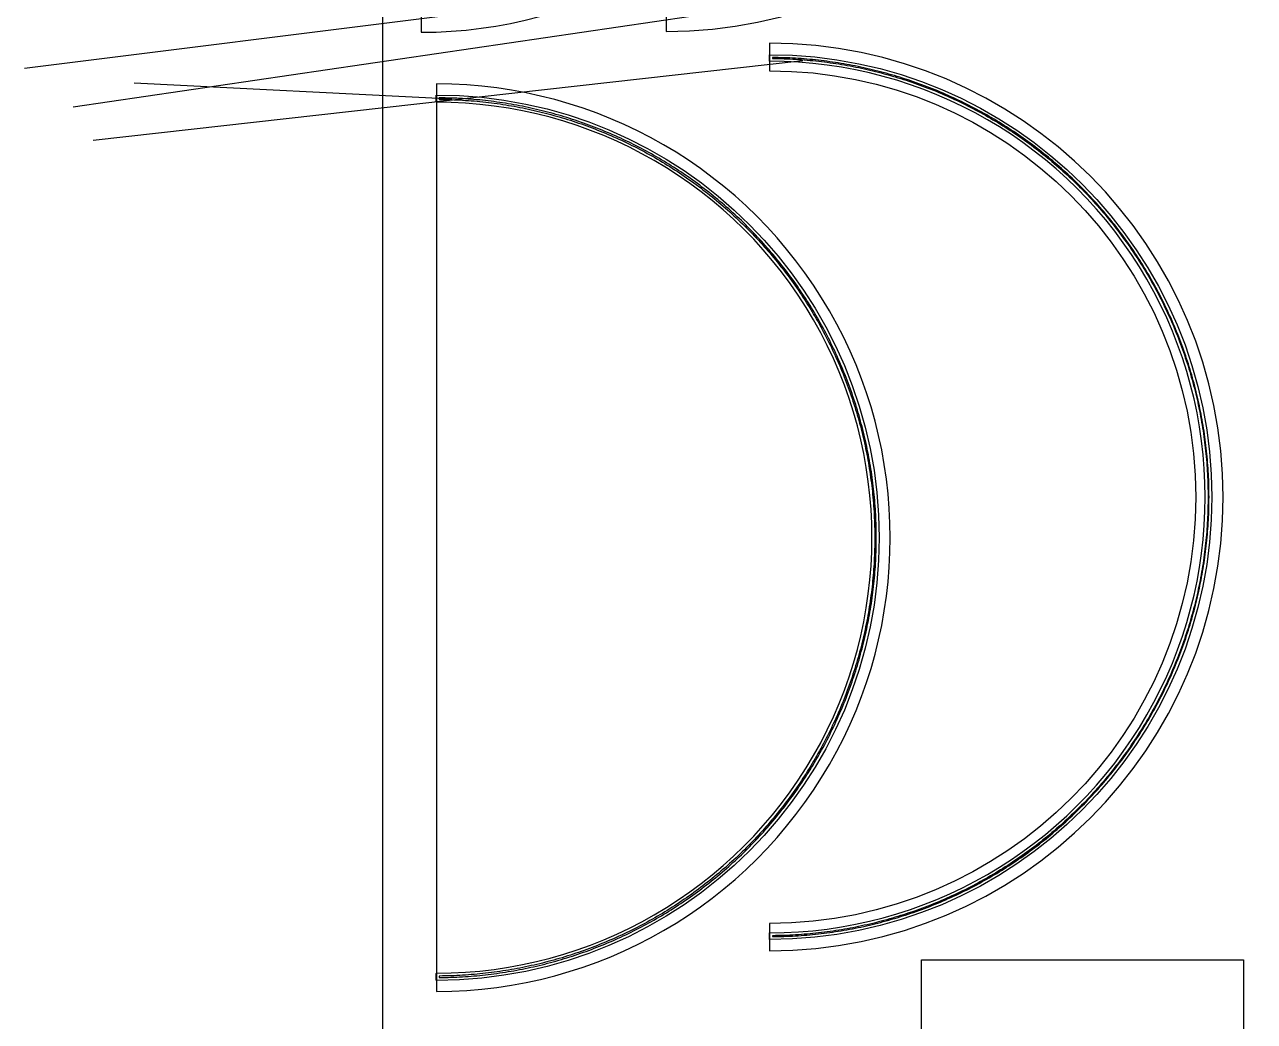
# Model space of a CAD drawing. Header units: metres. Extents: x -269 to 2726, y -36 to 1548.
# Drawn here: x 69 to 719, y 521 to 1048 of the extents above; entities that cross this region are included whole.
import ezdxf

# ---------------------------------------------------------------- set-up
doc = ezdxf.new("R2010")
doc.units = ezdxf.units.M
doc.layers.add('Page1', color=7, linetype='CONTINUOUS')

msp = doc.modelspace()

# ---------------------------------------------------------------- linework, layer by layer
at = {"layer": 'Page1'}
for p, q in [((294.219466, 1052.523986), (69.248069, 1024.475604)), ((421.021526, 1051.939644), (94.959086, 1004.023659)), ((480.039997, 1028.565993), (105.477229, 986.49342)), ((294.805372, 1008.298375), (127.07778, 1016.752386))]:
    msp.add_line(p, q, dxfattribs=at)
for points in [[(258.406388, 1547.552513), (728.406388, 1547.552513), (728.406388, 22.552513), (258.406388, 22.552513), (258.406388, 1547.552513)], [(465.604742, 566.250314), (467.122973, 566.275158), (468.641008, 566.309938), (470.158783, 566.354652), (471.676233, 566.4093), (473.193293, 566.473878), (474.709898, 566.548384), (476.225982, 566.632814), (477.741482, 566.727165), (479.256331, 566.831433), (480.770466, 566.945613), (482.283821, 567.0697), (483.796331, 567.20369), (485.307932, 567.347576), (486.818559, 567.501353), (488.328147, 567.665013), (489.836632, 567.83855), (491.343948, 568.021956), (492.850032, 568.215223), (494.354819, 568.418344), (495.858244, 568.631309), (497.360243, 568.854109), (498.860751, 569.086735), (500.359705, 569.329176), (501.85704, 569.581423), (503.352693, 569.843465), (504.846598, 570.11529), (506.338691, 570.396886), (507.82891, 570.688243), (509.31719, 570.989346), (510.803468, 571.300183), (512.287679, 571.620742), (513.769761, 571.951008), (515.249649, 572.290967), (516.72728, 572.640604), (518.202592, 572.999905), (519.67552, 573.368854), (521.146002, 573.747435), (522.613974, 574.135632), (524.079375, 574.533429), (525.54214, 574.940808), (527.002208, 575.357753), (528.459516, 575.784244), (529.914001, 576.220264), (531.365602, 576.665795), (532.814255, 577.120816), (534.259899, 577.585309), (535.702472, 578.059254), (537.141912, 578.54263), (538.578158, 579.035417), (540.011148, 579.537594), (541.44082, 580.049138), (542.867114, 580.570029), (544.289968, 581.100244), (545.709321, 581.639759), (547.125113, 582.188553), (548.537283, 582.746601), (549.94577, 583.31388), (551.350514, 583.890365), (552.751454, 584.476032), (554.148532, 585.070855), (555.541687, 585.67481), (556.930859, 586.287869), (558.315989, 586.910008), (559.697017, 587.541198), (561.073885, 588.181414), (562.446533, 588.830628), (563.814902, 589.488812), (565.178934, 590.155937), (566.538571, 590.831976), (567.893754, 591.516899), (569.244426, 592.210677), (570.590527, 592.91328), (571.932002, 593.624678), (573.268791, 594.344841), (574.600839, 595.073738), (575.928087, 595.811337), (577.25048, 596.557607), (578.56796, 597.312516), (579.88047, 598.076032), (581.187956, 598.848122), (582.49036, 599.628752), (583.787627, 600.41789), (585.079702, 601.215502), (586.366528, 602.021553), (587.648051, 602.836009), (588.924217, 603.658835), (590.194969, 604.489996), (591.460255, 605.329456), (592.720019, 606.17718), (593.974208, 607.03313), (595.222768, 607.897271), (596.465646, 608.769564), (597.702787, 609.649974), (598.93414, 610.538462), (600.159652, 611.43499), (601.37927, 612.339519), (602.592941, 613.252012), (603.800614, 614.172428), (605.002237, 615.100729), (606.197759, 616.036875), (607.387128, 616.980825), (608.570294, 617.932539), (609.747205, 618.891977), (610.917812, 619.859096), (612.082064, 620.833857), (613.239911, 621.816217), (614.391304, 622.806134), (615.536194, 623.803565), (616.67453, 624.808468), (617.806266, 625.8208), (618.931351, 626.840518), (620.049738, 627.867577), (621.16138, 628.901934), (622.266227, 629.943544), (623.364234, 630.992364), (624.455353, 632.048347), (625.539537, 633.111449), (626.61674, 634.181624), (627.686915, 635.258826), (628.750018, 636.34301), (629.806002, 637.434128), (630.854822, 638.532134), (631.896433, 639.636982), (632.93079, 640.748622), (633.95785, 641.867009), (634.977568, 642.992094), (635.9899, 644.123829), (636.994804, 645.262165), (637.992236, 646.407054), (638.982153, 647.558447), (639.964514, 648.716293), (640.939275, 649.880545), (641.906395, 651.051151), (642.865833, 652.228062), (643.817548, 653.411227), (644.761499, 654.600596), (645.697645, 655.796117), (646.625946, 656.99774), (647.546363, 658.205413), (648.458856, 659.419084), (649.363387, 660.638701), (650.259915, 661.864212), (651.148403, 663.095565), (652.028814, 664.332706), (652.901108, 665.575583), (653.765249, 666.824143), (654.6212, 668.078331), (655.468924, 669.338095), (656.308385, 670.60338), (657.139546, 671.874133), (657.962373, 673.150297), (658.77683, 674.43182), (659.582881, 675.718647), (660.380494, 677.010721), (661.169632, 678.307987), (661.950264, 679.610391), (662.722354, 680.917876), (663.48587, 682.230387), (664.24078, 683.547866), (664.987051, 684.870258), (665.724651, 686.197506), (666.453548, 687.529554), (667.173712, 688.866343), (667.88511, 690.207817), (668.587714, 691.553918), (669.281493, 692.904589), (669.966416, 694.259772), (670.642456, 695.619408), (671.309582, 696.983441), (671.967766, 698.35181), (672.616981, 699.724457), (673.257197, 701.101325), (673.888389, 702.482353), (674.510528, 703.867482), (675.123588, 705.256654), (675.727543, 706.649808), (676.322367, 708.046886), (676.908034, 709.447826), (677.48452, 710.85257), (678.0518, 712.261057), (678.609849, 713.673226), (679.158643, 715.089018), (679.698159, 716.508371), (680.228375, 717.931224), (680.749266, 719.357518), (681.260811, 720.78719), (681.762988, 722.220179), (682.255776, 723.656425), (682.739153, 725.095865), (683.213098, 726.538438), (683.677592, 727.984082), (684.132614, 729.432735), (684.578145, 730.884335), (685.014166, 732.33882), (685.440658, 733.796128), (685.857603, 735.256195), (686.264983, 736.718961), (686.662781, 738.184361), (687.050979, 739.652333), (687.429561, 741.122815), (687.798511, 742.595743), (688.157812, 744.071054), (688.50745, 745.548686), (688.84741, 747.028574), (689.177676, 748.510655), (689.498235, 749.994866), (689.809074, 751.481143), (690.110178, 752.969423), (690.401535, 754.459642), (690.683132, 755.951736), (690.954957, 757.445641), (691.217, 758.941293), (691.469247, 760.438628), (691.71169, 761.937581), (691.944316, 763.43809), (692.167117, 764.940089), (692.380083, 766.443514), (692.583204, 767.9483), (692.776472, 769.454384), (692.959879, 770.9617), (693.133416, 772.470185), (693.297077, 773.979773), (693.450854, 775.4904), (693.594741, 777.002001), (693.728732, 778.514511), (693.85282, 780.027866), (693.967001, 781.542001), (694.07127, 783.05685), (694.165622, 784.57235), (694.250052, 786.088434), (694.324559, 787.605039), (694.389137, 789.122098), (694.443786, 790.639548), (694.488501, 792.157324), (694.523282, 793.675359), (694.548126, 795.193589), (694.563034, 796.71195), (694.568003, 798.230375), (694.563034, 799.748801), (694.548128, 801.267161), (694.523284, 802.785392), (694.488504, 804.303427), (694.443789, 805.821202), (694.389142, 807.338652), (694.324564, 808.855712), (694.250058, 810.372317), (694.165628, 811.888401), (694.071277, 813.403901), (693.967009, 814.91875), (693.852829, 816.432885), (693.728741, 817.94624), (693.594751, 819.45875), (693.450865, 820.970351), (693.297089, 822.480978), (693.133429, 823.990566), (692.959892, 825.499051), (692.776486, 827.006368), (692.583218, 828.512451), (692.380098, 830.017238), (692.167133, 831.520663), (691.944333, 833.022662), (691.711707, 834.523171), (691.469265, 836.022125), (691.217018, 837.51946), (690.954977, 839.015112), (690.683152, 840.509017), (690.401555, 842.001111), (690.110199, 843.49133), (689.809096, 844.97961), (689.498258, 846.465887), (689.1777, 847.950098), (688.847434, 849.43218), (688.507475, 850.912068), (688.157838, 852.389699), (687.798537, 853.865011), (687.429588, 855.337939), (687.051007, 856.808421), (686.662809, 858.276394), (686.265013, 859.741794), (685.857633, 861.20456), (685.440689, 862.664628), (685.014198, 864.121935), (684.578177, 865.576421), (684.132647, 867.028021), (683.677625, 868.476674), (683.213132, 869.922318), (682.739188, 871.364891), (682.255811, 872.804332), (681.763024, 874.240577), (681.260848, 875.673567), (680.749303, 877.10324), (680.228413, 878.529533), (679.698198, 879.952387), (679.158682, 881.37174), (678.609889, 882.787532), (678.05184, 884.199702), (677.484562, 885.608189), (676.908076, 887.012933), (676.32241, 888.413874), (675.727586, 889.810951), (675.123632, 891.204106), (674.510572, 892.593278), (673.888434, 893.978408), (673.257243, 895.359436), (672.617027, 896.736304), (671.967814, 898.108952), (671.30963, 899.477321), (670.642504, 900.841354), (669.966466, 902.200991), (669.281543, 903.556174), (668.587765, 904.906845), (667.885162, 906.252947), (667.173763, 907.594421), (666.453601, 908.931211), (665.724704, 910.263258), (664.987105, 911.590507), (664.240835, 912.912899), (663.485925, 914.230379), (662.72241, 915.54289), (661.95032, 916.850375), (661.169689, 918.152779), (660.380551, 919.450046), (659.58294, 920.742121), (658.776888, 922.028947), (657.962432, 923.310471), (657.139606, 924.586636), (656.308445, 925.857389), (655.468985, 927.122674), (654.621262, 928.382439), (653.765312, 929.636627), (652.901171, 930.885187), (652.028877, 932.128065), (651.148468, 933.365207), (650.25998, 934.59656), (649.363452, 935.822071), (648.458922, 937.041689), (647.54643, 938.25536), (646.626013, 939.463033), (645.697712, 940.664657), (644.761567, 941.860178), (643.817617, 943.049548), (642.865903, 944.232713), (641.906465, 945.409625), (640.939345, 946.580231), (639.964585, 947.744483), (638.982225, 948.902331), (637.992308, 950.053724), (636.994877, 951.198613), (635.989974, 952.33695), (634.977642, 953.468685), (633.957924, 954.59377), (632.930865, 955.712158), (631.896508, 956.823799), (630.854897, 957.928647), (629.806078, 959.026653), (628.750095, 960.117772), (627.686993, 961.201956), (626.616818, 962.279159), (625.539615, 963.349335), (624.455432, 964.412437), (623.364313, 965.468421), (622.266307, 966.517241), (621.16146, 967.558852), (620.049819, 968.593209), (618.931432, 969.620269), (617.806347, 970.639987), (616.674613, 971.65232), (615.536276, 972.657223), (614.391388, 973.654655), (613.239995, 974.644573), (612.082148, 975.626933), (610.917897, 976.601694), (609.747291, 977.568814), (608.57038, 978.528253), (607.387214, 979.479967), (606.197846, 980.423918), (605.002324, 981.360064), (603.800702, 982.288365), (602.593029, 983.208782), (601.379358, 984.121276), (600.159741, 985.025806), (598.93423, 985.922334), (597.702877, 986.810823), (596.465736, 987.691233), (595.222859, 988.563527), (593.974299, 989.427668), (592.72011, 990.283619), (591.460347, 991.131343), (590.195061, 991.970804), (588.924309, 992.801965), (587.648144, 993.624792), (586.366621, 994.439249), (585.079795, 995.245301), (583.787721, 996.042913), (582.490454, 996.832052), (581.18805, 997.612683), (579.880565, 998.384773), (578.568055, 999.14829), (577.250575, 999.903199), (575.928183, 1000.64947), (574.600935, 1001.38707), (573.268888, 1002.115967), (571.932099, 1002.836131), (570.590625, 1003.54753), (569.244524, 1004.250133), (567.893853, 1004.943912), (566.53867, 1005.628836), (565.179033, 1006.304875), (563.815001, 1006.972001), (562.446632, 1007.630185), (561.073984, 1008.2794), (559.697117, 1008.919616), (558.316089, 1009.550808), (556.930959, 1010.172947), (555.541788, 1010.786007), (554.148633, 1011.389962), (552.751556, 1011.984786), (551.350615, 1012.570453), (549.945872, 1013.146939), (548.537385, 1013.714219), (547.125216, 1014.272268), (545.709424, 1014.821062), (544.290071, 1015.360579), (542.867217, 1015.890794), (541.440924, 1016.411685), (540.011252, 1016.92323), (538.578262, 1017.425408), (537.142017, 1017.918195), (535.702577, 1018.401572), (534.260004, 1018.875518), (532.81436, 1019.340011), (531.365707, 1019.795034), (529.914107, 1020.240565), (528.459622, 1020.676586), (527.002314, 1021.103078), (525.542246, 1021.520023), (524.079481, 1021.927403), (522.614081, 1022.3252), (521.146108, 1022.713398), (519.675627, 1023.09198), (518.202699, 1023.46093), (516.727387, 1023.820231), (515.249756, 1024.169869), (513.769868, 1024.509829), (512.287787, 1024.840095), (510.803576, 1025.160655), (509.317298, 1025.471493), (507.829018, 1025.772597), (506.3388, 1026.063954), (504.846706, 1026.345551), (503.352801, 1026.617377), (501.857149, 1026.879419), (500.359814, 1027.131667), (498.86086, 1027.374109), (497.360352, 1027.606735), (495.858353, 1027.829536), (494.354928, 1028.042502), (492.850141, 1028.245623), (491.344058, 1028.438891), (489.836741, 1028.622298), (488.328257, 1028.795836), (486.818669, 1028.959496), (485.308042, 1029.113274), (483.796441, 1029.257161), (482.283931, 1029.391151), (480.770576, 1029.51524), (479.256441, 1029.62942), (477.741592, 1029.733689), (476.226092, 1029.828041), (474.710008, 1029.912472), (473.193403, 1029.986978), (471.676343, 1030.051557), (470.158893, 1030.106205), (468.641118, 1030.15092), (467.123083, 1030.185701), (465.604852, 1030.210546), (464.068019, 1030.225513), (464.068003, 1029.725489), (464.100791, 1029.725348), (465.628609, 1029.71019), (467.156294, 1029.684948), (468.683779, 1029.649625), (470.210998, 1029.604221), (471.737884, 1029.548739), (473.26437, 1029.48318), (474.790391, 1029.407548), (476.315879, 1029.321846), (477.840768, 1029.226078), (479.364992, 1029.120248), (480.888485, 1029.00436), (482.411179, 1028.87842), (483.933009, 1028.742433), (485.453908, 1028.596404), (486.973811, 1028.440342), (488.49265, 1028.274251), (490.01036, 1028.09814), (491.526875, 1027.912015), (493.042128, 1027.715886), (494.556054, 1027.509761), (496.068586, 1027.293648), (497.579659, 1027.067558), (499.089207, 1026.831499), (500.597164, 1026.585482), (502.103465, 1026.329519), (503.608043, 1026.063619), (505.110834, 1025.787796), (506.611772, 1025.50206), (508.110791, 1025.206424), (509.607826, 1024.900901), (511.102812, 1024.585504), (512.595684, 1024.260247), (514.086377, 1023.925145), (515.574826, 1023.580212), (517.060966, 1023.225462), (518.544732, 1022.860911), (520.02606, 1022.486576), (521.504884, 1022.102473), (522.981142, 1021.708617), (524.454768, 1021.305027), (525.925699, 1020.89172), (527.393869, 1020.468713), (528.859216, 1020.036027), (530.321675, 1019.593678), (531.781183, 1019.141687), (533.237675, 1018.680073), (534.69109, 1018.208856), (536.141363, 1017.728057), (537.588431, 1017.237697), (539.032231, 1016.737797), (540.4727, 1016.228379), (541.909776, 1015.709465), (543.343396, 1015.181078), (544.773497, 1014.64324), (546.200018, 1014.095976), (547.622895, 1013.539308), (549.042068, 1012.973262), (550.457473, 1012.397862), (551.869051, 1011.813132), (553.276738, 1011.2191), (554.680474, 1010.615789), (556.080198, 1010.003227), (557.475848, 1009.38144), (558.867364, 1008.750455), (560.254686, 1008.110301), (561.637752, 1007.461004), (563.016503, 1006.802592), (564.390878, 1006.135096), (565.760818, 1005.458544), (567.126263, 1004.772964), (568.487153, 1004.078388), (569.84343, 1003.374845), (571.195034, 1002.662366), (572.541906, 1001.940982), (573.883987, 1001.210724), (575.22122, 1000.471625), (576.553545, 999.723716), (577.880906, 998.967031), (579.203243, 998.201601), (580.5205, 997.42746), (581.832618, 996.644643), (583.139542, 995.853183), (584.441214, 995.053114), (585.737577, 994.244472), (587.028574, 993.427291), (588.31415, 992.601608), (589.594249, 991.767458), (590.868815, 990.924878), (592.137791, 990.073904), (593.401124, 989.214573), (594.658758, 988.346923), (595.910638, 987.470992), (597.156709, 986.586818), (598.396918, 985.694438), (599.631211, 984.793893), (600.859532, 983.885221), (602.08183, 982.968463), (603.298051, 982.043657), (604.508142, 981.110844), (605.712049, 980.170065), (606.909722, 979.221361), (608.101107, 978.264773), (609.286152, 977.300342), (610.464807, 976.328112), (611.637019, 975.348123), (612.802738, 974.36042), (613.961913, 973.365044), (615.114493, 972.362039), (616.260428, 971.35145), (617.399668, 970.333319), (618.532164, 969.307692), (619.657866, 968.274612), (620.776726, 967.234125), (621.888694, 966.186277), (622.993722, 965.131113), (624.091762, 964.068678), (625.182765, 962.99902), (626.266686, 961.922184), (627.343476, 960.838218), (628.413088, 959.747169), (629.475476, 958.649084), (630.530594, 957.544011), (631.578395, 956.431999), (632.618835, 955.313095), (633.651867, 954.18735), (634.677446, 953.05481), (635.695529, 951.915527), (636.70607, 950.769549), (637.709026, 949.616927), (638.704353, 948.45771), (639.692007, 947.291949), (640.671946, 946.119695), (641.644127, 944.941), (642.608507, 943.755913), (643.565045, 942.564488), (644.513698, 941.366776), (645.454426, 940.162828), (646.387188, 938.952698), (647.311942, 937.736438), (648.228649, 936.514102), (649.137269, 935.285741), (650.037762, 934.051411), (650.930089, 932.811164), (651.814211, 931.565055), (652.690089, 930.313138), (653.557686, 929.055468), (654.416963, 927.792099), (655.267883, 926.523086), (656.11041, 925.248485), (656.944506, 923.968351), (657.770134, 922.68274), (658.58726, 921.391708), (659.395848, 920.095311), (660.195861, 918.793605), (660.987266, 917.486648), (661.770028, 916.174496), (662.544113, 914.857207), (663.309487, 913.534837), (664.066117, 912.207445), (664.813969, 910.875088), (665.553012, 909.537824), (666.283213, 908.195711), (667.00454, 906.848809), (667.716961, 905.497175), (668.420447, 904.140869), (669.114966, 902.779949), (669.800487, 901.414475), (670.476982, 900.044507), (671.14442, 898.670103), (671.802773, 897.291324), (672.452012, 895.908231), (673.092108, 894.520882), (673.723033, 893.129339), (674.344761, 891.733663), (674.957264, 890.333913), (675.560515, 888.930151), (676.154489, 887.522439), (676.739159, 886.110837), (677.314499, 884.695407), (677.880485, 883.27621), (678.437093, 881.85331), (678.984297, 880.426766), (679.522074, 878.996642), (680.050401, 877.563), (680.569254, 876.125902), (681.078611, 874.685411), (681.57845, 873.24159), (682.068749, 871.794501), (682.549486, 870.344208), (683.020641, 868.890773), (683.482194, 867.434261), (683.934123, 865.974734), (684.37641, 864.512256), (684.809035, 863.046891), (685.231979, 861.578703), (685.645224, 860.107755), (686.048752, 858.634112), (686.442545, 857.157838), (686.826586, 855.678997), (687.200859, 854.197653), (687.565347, 852.713871), (687.920033, 851.227717), (688.264904, 849.739253), (688.599943, 848.248546), (688.925137, 846.75566), (689.24047, 845.260661), (689.54593, 843.763613), (689.841502, 842.264581), (690.127175, 840.763631), (690.402935, 839.260829), (690.668771, 837.756239), (690.924671, 836.249928), (691.170624, 834.74196), (691.406619, 833.232402), (691.632645, 831.72132), (691.848694, 830.208778), (692.054755, 828.694844), (692.25082, 827.179582), (692.436881, 825.66306), (692.612928, 824.145342), (692.778954, 822.626496), (692.934953, 821.106587), (693.080916, 819.585682), (693.216839, 818.063846), (693.342715, 816.541146), (693.458538, 815.017649), (693.564304, 813.493421), (693.660008, 811.968527), (693.745645, 810.443036), (693.821213, 808.917012), (693.886707, 807.390523), (693.942125, 805.863634), (693.987464, 804.336414), (694.022723, 802.808927), (694.0479, 801.281241), (694.062993, 799.753422), (694.068003, 798.225536), (694.062929, 796.697651), (694.047771, 795.169833), (694.022529, 793.642148), (693.987206, 792.114662), (693.941802, 790.587444), (693.886319, 789.060558), (693.820761, 787.534071), (693.745129, 786.008051), (693.659427, 784.482563), (693.563659, 782.957673), (693.457828, 781.433449), (693.341941, 779.909957), (693.216, 778.387263), (693.080013, 776.865433), (692.933985, 775.344533), (692.777922, 773.824631), (692.611832, 772.305792), (692.43572, 770.788082), (692.249596, 769.271567), (692.053467, 767.756314), (691.847342, 766.242388), (691.631229, 764.729856), (691.405138, 763.218783), (691.16908, 761.709235), (690.923063, 760.201278), (690.6671, 758.694977), (690.4012, 757.190398), (690.125376, 755.687608), (689.83964, 754.18667), (689.544004, 752.687651), (689.238481, 751.190616), (688.923085, 749.69563), (688.597828, 748.202757), (688.262726, 746.712065), (687.917792, 745.223616), (687.563043, 743.737476), (687.198492, 742.25371), (686.824157, 740.772382), (686.440053, 739.293557), (686.046198, 737.8173), (685.642608, 736.343673), (685.2293, 734.872743), (684.806294, 733.404573), (684.373607, 731.939226), (683.931259, 730.476767), (683.479268, 729.017259), (683.017654, 727.560766), (682.546437, 726.107352), (682.065638, 724.657079), (681.575278, 723.210011), (681.075378, 721.766211), (680.56596, 720.325741), (680.047046, 718.888665), (679.518659, 717.455046), (678.980821, 716.024944), (678.433557, 714.598424), (677.876889, 713.175547), (677.310843, 711.756374), (676.735443, 710.340968), (676.150713, 708.929391), (675.55668, 707.521704), (674.95337, 706.117968), (674.340807, 704.718244), (673.719021, 703.322594), (673.088036, 701.931077), (672.447881, 700.543756), (671.798584, 699.16069), (671.140173, 697.781939), (670.472677, 696.407564), (669.796124, 695.037624), (669.110545, 693.672179), (668.415969, 692.311288), (667.712426, 690.955012), (666.999947, 689.603408), (666.278563, 688.256536), (665.548305, 686.914455), (664.809206, 685.577222), (664.061297, 684.244896), (663.304611, 682.917536), (662.539182, 681.595199), (661.765041, 680.277942), (660.982224, 678.965823), (660.190763, 677.6589), (659.390695, 676.357228), (658.582053, 675.060865), (657.764872, 673.769867), (656.939189, 672.484291), (656.105039, 671.204192), (655.262459, 669.929627), (654.411485, 668.66065), (653.552154, 667.397317), (652.684504, 666.139684), (651.808573, 664.887804), (650.924398, 663.641732), (650.032019, 662.401523), (649.131474, 661.167231), (648.222802, 659.938909), (647.306043, 658.716611), (646.381237, 657.500391), (645.448425, 656.2903), (644.507646, 655.086392), (643.558942, 653.88872), (642.602353, 652.697335), (641.637923, 651.512289), (640.665693, 650.333635), (639.685704, 649.161423), (638.698001, 647.995704), (637.702625, 646.836529), (636.69962, 645.683949), (635.689031, 644.538014), (634.6709, 643.398774), (633.645272, 642.266278), (632.612193, 641.140575), (631.571706, 640.021716), (630.523858, 638.909748), (629.468693, 637.80472), (628.406259, 636.70668), (627.3366, 635.615676), (626.259765, 634.531756), (625.175799, 633.454966), (624.084749, 632.385353), (622.986665, 631.322965), (621.881592, 630.267848), (620.76958, 629.220046), (619.650676, 628.179607), (618.52493, 627.146575), (617.392391, 626.120995), (616.253108, 625.102913), (615.10713, 624.092372), (613.954507, 623.089416), (612.795291, 622.094089), (611.62953, 621.106435), (610.457276, 620.126496), (609.278581, 619.154315), (608.093494, 618.189935), (606.902069, 617.233397), (605.704356, 616.284744), (604.500409, 615.344016), (603.290279, 614.411254), (602.074019, 613.486499), (600.851682, 612.569792), (599.623322, 611.661173), (598.388992, 610.76068), (597.148745, 609.868353), (595.902636, 608.984231), (594.650719, 608.108353), (593.393049, 607.240756), (592.12968, 606.381479), (590.860667, 605.530558), (589.586066, 604.688032), (588.305932, 603.853936), (587.020321, 603.028307), (585.729289, 602.211181), (584.432892, 601.402594), (583.131186, 600.60258), (581.824229, 599.811175), (580.512077, 599.028413), (579.194788, 598.254329), (577.872418, 597.488955), (576.545025, 596.732325), (575.212668, 595.984473), (573.875404, 595.24543), (572.533292, 594.515229), (571.18639, 593.793902), (569.834756, 593.08148), (568.478449, 592.377995), (567.11753, 591.683476), (565.752056, 590.997954), (564.382087, 590.32146), (563.007684, 589.654021), (561.628905, 588.995669), (560.245811, 588.34643), (558.858463, 587.706334), (557.46692, 587.075408), (556.071243, 586.45368), (554.671494, 585.841178), (553.267732, 585.237926), (551.86002, 584.643953), (550.448418, 584.059283), (549.032988, 583.483942), (547.613791, 582.917956), (546.19089, 582.361349), (544.764347, 581.814145), (543.334223, 581.276368), (541.900581, 580.748041), (540.463483, 580.229188), (539.022992, 579.719831), (537.579171, 579.219992), (536.132082, 578.729693), (534.681789, 578.248955), (533.228354, 577.7778), (531.771842, 577.316248), (530.312315, 576.864318), (528.849837, 576.422032), (527.384472, 575.989407), (525.916284, 575.566463), (524.445336, 575.153218), (522.971693, 574.74969), (521.495419, 574.355897), (520.016577, 573.971855), (518.535234, 573.597583), (517.051452, 573.233095), (515.565297, 572.878408), (514.076834, 572.533538), (512.586127, 572.198498), (511.093241, 571.873305), (509.598242, 571.557971), (508.101194, 571.252512), (506.602162, 570.956939), (505.101212, 570.671267), (503.59841, 570.395506), (502.09382, 570.129671), (500.587509, 569.873771), (499.079541, 569.627818), (497.569983, 569.391823), (496.058901, 569.165796), (494.546359, 568.949748), (493.032425, 568.743686), (491.517163, 568.547621), (490.000641, 568.361561), (488.482923, 568.185514), (486.964077, 568.019488), (485.444168, 567.863489), (483.923262, 567.717525), (482.401427, 567.581602), (480.878727, 567.455727), (479.35523, 567.339903), (477.831001, 567.234137), (476.306108, 567.138434), (474.780616, 567.052796), (473.254593, 566.977229), (471.728103, 566.911735), (470.201215, 566.856317), (468.673994, 566.810977), (467.146508, 566.775719), (465.618821, 566.750542), (464.068019, 566.735372), (464.068003, 566.235347), (464.086382, 566.235407), (465.604742, 566.250314)], [(288.118826, 545.442824), (288.118826, 544.642803), (288.288123, 544.643357), (289.807465, 544.658273), (291.326677, 544.683133), (292.845694, 544.717936), (294.36445, 544.762679), (295.882881, 544.817362), (297.400922, 544.881982), (298.918507, 544.956536), (300.435572, 545.04102), (301.952051, 545.135433), (303.46788, 545.239768), (304.982994, 545.354022), (306.497327, 545.47819), (308.010816, 545.612266), (309.523394, 545.756245), (311.034998, 545.910121), (312.545562, 546.073887), (314.055022, 546.247536), (315.563313, 546.431061), (317.07037, 546.624453), (318.57613, 546.827705), (320.080527, 547.040808), (321.583497, 547.263752), (323.084976, 547.496528), (324.584899, 547.739127), (326.083202, 547.991537), (327.579821, 548.253748), (329.074692, 548.525748), (330.567751, 548.807527), (332.058933, 549.099071), (333.548175, 549.400369), (335.035414, 549.711408), (336.520585, 550.032174), (338.003624, 550.362653), (339.484469, 550.702832), (340.963056, 551.052695), (342.439322, 551.412228), (343.913202, 551.781416), (345.384635, 552.160242), (346.853556, 552.54869), (348.319904, 552.946744), (349.783616, 553.354387), (351.244628, 553.771601), (352.702878, 554.198368), (354.158303, 554.63467), (355.610842, 555.080488), (357.060432, 555.535804), (358.507011, 556.000597), (359.950517, 556.474849), (361.390888, 556.958537), (362.828062, 557.451643), (364.261978, 557.954144), (365.692575, 558.466019), (367.119791, 558.987247), (368.543565, 559.517804), (369.963836, 560.057669), (371.380543, 560.606817), (372.793625, 561.165226), (374.203023, 561.732872), (375.608675, 562.30973), (377.010522, 562.895775), (378.408503, 563.490983), (379.802558, 564.095328), (381.192629, 564.708784), (382.578654, 565.331325), (383.960575, 565.962924), (385.338333, 566.603553), (386.711868, 567.253187), (388.081123, 567.911796), (389.446037, 568.579353), (390.806553, 569.255829), (392.162612, 569.941195), (393.514157, 570.635421), (394.861129, 571.338479), (396.203471, 572.050337), (397.541124, 572.770965), (398.874033, 573.500333), (400.20214, 574.238409), (401.525387, 574.985162), (402.843719, 575.740559), (404.157078, 576.504568), (405.465409, 577.277157), (406.768655, 578.058293), (408.066761, 578.847941), (409.359671, 579.646068), (410.647329, 580.452641), (411.929681, 581.267623), (413.206672, 582.090981), (414.478246, 582.92268), (415.74435, 583.762683), (417.004929, 584.610954), (418.259928, 585.467458), (419.509296, 586.332157), (420.752977, 587.205015), (421.990918, 588.085994), (423.223068, 588.975056), (424.449371, 589.872164), (425.669778, 590.777278), (426.884234, 591.69036), (428.092688, 592.611372), (429.295088, 593.540273), (430.491383, 594.477024), (431.681521, 595.421584), (432.865451, 596.373914), (434.043124, 597.333972), (435.214487, 598.301717), (436.379492, 599.277108), (437.538088, 600.260102), (438.690225, 601.250659), (439.835855, 602.248735), (440.974927, 603.254288), (442.107394, 604.267275), (443.233207, 605.287652), (444.352318, 606.315375), (445.464678, 607.350401), (446.57024, 608.392685), (447.668956, 609.442182), (448.760781, 610.498848), (449.845666, 611.562638), (450.923565, 612.633505), (451.994433, 613.711403), (453.058222, 614.796288), (454.114889, 615.888112), (455.164387, 616.986828), (456.206671, 618.092389), (457.241698, 619.204749), (458.269422, 620.323859), (459.289799, 621.449671), (460.302786, 622.582138), (461.308339, 623.72121), (462.306416, 624.866839), (463.296974, 626.018976), (464.279969, 627.177571), (465.25536, 628.342576), (466.223106, 629.513939), (467.183165, 630.691611), (468.135495, 631.875541), (469.080056, 633.065678), (470.016807, 634.261973), (470.945709, 635.464372), (471.866721, 636.672826), (472.779804, 637.887282), (473.684919, 639.107687), (474.582027, 640.333991), (475.47109, 641.56614), (476.352069, 642.804081), (477.224928, 644.047761), (478.089627, 645.297128), (478.946132, 646.552128), (479.794404, 647.812706), (480.634407, 649.078809), (481.466106, 650.350383), (482.289465, 651.627373), (483.104448, 652.909725), (483.911021, 654.197383), (484.709149, 655.490292), (485.498798, 656.788398), (486.279934, 658.091644), (487.052523, 659.399974), (487.816533, 660.713333), (488.571931, 662.031665), (489.318685, 663.354912), (490.056761, 664.683018), (490.78613, 666.015926), (491.506759, 667.35358), (492.218618, 668.695921), (492.921676, 670.042893), (493.615903, 671.394437), (494.301269, 672.750496), (494.977746, 674.111012), (495.645303, 675.475926), (496.303913, 676.84518), (496.953547, 678.218715), (497.594178, 679.596472), (498.225777, 680.978393), (498.848319, 682.364418), (499.461775, 683.754488), (500.066121, 685.148543), (500.661329, 686.546524), (501.247375, 687.94837), (501.824234, 689.354022), (502.39188, 690.76342), (502.95029, 692.176502), (503.499439, 693.593209), (504.039304, 695.01348), (504.569863, 696.437253), (505.091091, 697.864469), (505.602967, 699.295065), (506.105469, 700.728981), (506.598575, 702.166156), (507.082264, 703.606526), (507.556516, 705.050032), (508.02131, 706.496611), (508.476627, 707.9462), (508.922446, 709.398739), (509.358749, 710.854164), (509.785516, 712.312414), (510.202731, 713.773426), (510.610374, 715.237137), (511.008429, 716.703485), (511.396878, 718.172406), (511.775705, 719.643839), (512.144893, 721.117719), (512.504427, 722.593984), (512.854291, 724.072571), (513.19447, 725.553416), (513.52495, 727.036455), (513.845717, 728.521626), (514.156756, 730.008864), (514.458055, 731.498106), (514.7496, 732.989289), (515.031379, 734.482347), (515.303381, 735.977218), (515.565592, 737.473837), (515.818003, 738.97214), (516.060602, 740.472063), (516.293379, 741.973541), (516.516324, 743.476511), (516.729427, 744.980908), (516.93268, 746.486668), (517.126073, 747.993725), (517.309598, 749.502016), (517.483248, 751.011476), (517.647015, 752.52204), (517.800891, 754.033644), (517.944871, 755.546222), (518.078949, 757.05971), (518.203117, 758.574044), (518.317372, 760.089157), (518.421708, 761.604986), (518.516121, 763.121465), (518.600606, 764.63853), (518.675161, 766.156115), (518.739781, 767.674156), (518.794465, 769.192587), (518.839209, 770.711344), (518.874012, 772.23036), (518.898873, 773.749572), (518.91379, 775.268915), (518.918763, 776.788322), (518.913791, 778.307729), (518.898874, 779.827071), (518.874014, 781.346284), (518.839212, 782.8653), (518.794468, 784.384057), (518.739785, 785.902488), (518.675166, 787.420529), (518.600612, 788.938114), (518.516127, 790.455179), (518.421715, 791.971658), (518.31738, 793.487487), (518.203126, 795.002601), (518.078958, 796.516934), (517.944882, 798.030422), (517.800902, 799.543001), (517.647026, 801.054604), (517.48326, 802.565168), (517.309611, 804.074628), (517.126087, 805.582919), (516.932694, 807.089977), (516.729443, 808.595736), (516.51634, 810.100134), (516.293396, 811.603104), (516.06062, 813.104582), (515.818021, 814.604506), (515.565611, 816.102809), (515.3034, 817.599428), (515.0314, 819.094299), (514.749621, 820.587357), (514.458076, 822.07854), (514.156778, 823.567782), (513.84574, 825.055021), (513.524974, 826.540191), (513.194495, 828.023231), (512.854316, 829.504076), (512.504453, 830.982663), (512.14492, 832.458928), (511.775732, 833.932809), (511.396906, 835.404241), (511.008458, 836.873163), (510.610404, 838.339511), (510.202761, 839.803222), (509.785547, 841.264234), (509.35878, 842.722484), (508.922478, 844.17791), (508.476659, 845.630449), (508.021344, 847.080039), (507.55655, 848.526617), (507.082299, 849.970123), (506.59861, 851.410494), (506.105505, 852.847669), (505.603004, 854.281585), (505.091128, 855.712182), (504.569901, 857.139397), (504.039343, 858.563171), (503.499479, 859.983442), (502.95033, 861.400149), (502.391921, 862.813232), (501.824276, 864.22263), (501.247418, 865.628282), (500.661372, 867.030129), (500.066164, 868.42811), (499.46182, 869.822165), (498.848364, 871.212235), (498.225823, 872.598261), (497.594224, 873.980182), (496.953594, 875.35794), (496.303961, 876.731475), (495.645352, 878.100729), (494.977795, 879.465644), (494.301319, 880.826159), (493.615953, 882.182219), (492.921727, 883.533763), (492.218669, 884.880735), (491.506811, 886.223077), (490.786183, 887.560731), (490.056815, 888.89364), (489.318739, 890.221746), (488.571986, 891.544994), (487.816589, 892.863325), (487.052579, 894.176685), (486.27999, 895.485016), (485.498855, 896.788262), (484.709207, 898.086368), (483.911079, 899.379278), (483.104507, 900.666936), (482.289524, 901.949288), (481.466166, 903.226278), (480.634468, 904.497853), (479.794465, 905.763956), (478.946194, 907.024535), (478.08969, 908.279535), (477.224991, 909.528902), (476.352133, 910.772583), (475.471154, 912.010525), (474.582092, 913.242674), (473.684984, 914.468978), (472.77987, 915.689384), (471.866787, 916.90384), (470.945776, 918.112294), (470.016875, 919.314694), (469.080124, 920.510989), (468.135564, 921.701127), (467.183234, 922.885058), (466.223176, 924.06273), (465.255431, 925.234094), (464.28004, 926.399099), (463.297045, 927.557694), (462.306488, 928.709832), (461.308412, 929.855461), (460.302859, 930.994534), (459.289873, 932.127001), (458.269496, 933.252814), (457.241773, 934.371924), (456.206747, 935.484284), (455.164463, 936.589846), (454.114965, 937.688563), (453.058299, 938.780387), (451.99451, 939.865272), (450.923643, 940.943172), (449.845744, 942.014039), (448.76086, 943.077829), (447.669036, 944.134496), (446.57032, 945.183994), (445.464758, 946.226278), (444.352399, 947.261304), (443.233289, 948.289028), (442.107476, 949.309405), (440.97501, 950.322393), (439.835938, 951.327946), (438.690309, 952.326023), (437.538172, 953.31658), (436.379576, 954.299576), (435.214572, 955.274967), (434.043209, 956.242713), (432.865537, 957.202771), (431.681607, 958.155101), (430.491469, 959.099662), (429.295175, 960.036414), (428.092775, 960.965315), (426.884322, 961.886327), (425.669866, 962.79941), (424.44946, 963.704525), (423.223157, 964.601633), (421.991008, 965.490696), (420.753067, 966.371676), (419.509386, 967.244534), (418.260019, 968.109234), (417.00502, 968.965738), (415.744442, 969.81401), (414.478338, 970.654014), (413.206764, 971.485713), (411.929774, 972.309071), (410.647423, 973.124055), (409.359765, 973.930628), (408.066855, 974.728756), (406.76875, 975.518404), (405.465504, 976.29954), (404.157173, 977.07213), (402.843814, 977.83614), (401.525483, 978.591538), (400.202236, 979.338291), (398.87413, 980.076368), (397.541221, 980.805736), (396.203568, 981.526366), (394.861227, 982.238224), (393.514255, 982.941282), (392.162711, 983.63551), (390.806652, 984.320876), (389.446136, 984.997352), (388.081222, 985.66491), (386.711968, 986.32352), (385.338433, 986.973154), (383.960675, 987.613785), (382.578754, 988.245384), (381.192729, 988.867925), (379.802659, 989.481382), (378.408604, 990.085727), (377.010624, 990.680936), (375.608777, 991.266982), (374.203125, 991.843841), (372.793728, 992.411487), (371.380646, 992.969897), (369.963939, 993.519046), (368.543668, 994.058911), (367.119894, 994.589469), (365.692679, 995.110697), (364.262082, 995.622573), (362.828166, 996.125075), (361.390992, 996.618181), (359.950621, 997.101871), (358.507116, 997.576123), (357.060537, 998.040917), (355.610948, 998.496233), (354.158409, 998.942052), (352.702983, 999.378355), (351.244734, 999.805123), (349.783722, 1000.222338), (348.320011, 1000.629981), (346.853663, 1001.028036), (345.384742, 1001.416485), (343.913309, 1001.795311), (342.439429, 1002.1645), (340.963164, 1002.524033), (339.484577, 1002.873898), (338.003732, 1003.214077), (336.520693, 1003.544557), (335.035522, 1003.865323), (333.548284, 1004.176363), (332.059041, 1004.477661), (330.567859, 1004.769207), (329.074801, 1005.050986), (327.57993, 1005.322987), (326.083311, 1005.585199), (324.585008, 1005.83761), (323.085085, 1006.080209), (321.583606, 1006.312986), (320.080636, 1006.535931), (318.576239, 1006.749034), (317.07048, 1006.952287), (315.563422, 1007.14568), (314.055131, 1007.329205), (312.545671, 1007.502855), (311.035107, 1007.666621), (309.523504, 1007.820498), (308.010926, 1007.964478), (306.497437, 1008.098555), (304.983104, 1008.222724), (303.46799, 1008.336979), (301.952162, 1008.441315), (300.435682, 1008.535727), (298.918617, 1008.620213), (297.401032, 1008.694767), (295.882992, 1008.759388), (294.364561, 1008.814071), (292.845804, 1008.858816), (291.326787, 1008.893619), (289.807575, 1008.91848), (288.118826, 1008.933951), (288.118826, 1008.13393), (288.30056, 1008.133298), (289.827388, 1008.11815), (291.354084, 1008.092925), (292.880579, 1008.057624), (294.406808, 1008.012249), (295.932705, 1007.956803), (297.458202, 1007.891287), (298.983234, 1007.815704), (300.507734, 1007.730057), (302.031635, 1007.634351), (303.554871, 1007.528589), (305.077377, 1007.412777), (306.599084, 1007.286918), (308.119928, 1007.151019), (309.639842, 1007.005086), (311.15876, 1006.849124), (312.676615, 1006.683141), (314.193341, 1006.507144), (315.708873, 1006.32114), (317.223145, 1006.125138), (318.736089, 1005.919146), (320.247642, 1005.703173), (321.757736, 1005.477229), (323.266306, 1005.241323), (324.773286, 1004.995466), (326.27861, 1004.739669), (327.782214, 1004.473941), (329.284031, 1004.198296), (330.783996, 1003.912745), (332.282044, 1003.617301), (333.778109, 1003.311976), (335.272127, 1002.996784), (336.764031, 1002.671738), (338.253758, 1002.336853), (339.741243, 1001.992143), (341.22642, 1001.637623), (342.709224, 1001.273308), (344.189592, 1000.899216), (345.667459, 1000.515361), (347.14276, 1000.121761), (348.615431, 999.718432), (350.085408, 999.305392), (351.552628, 998.88266), (353.017025, 998.450254), (354.478536, 998.008192), (355.937098, 997.556493), (357.392648, 997.095179), (358.84512, 996.624267), (360.294453, 996.14378), (361.740584, 995.653738), (363.183448, 995.154161), (364.622984, 994.645073), (366.059129, 994.126496), (367.49182, 993.598451), (368.920995, 993.060962), (370.346591, 992.514052), (371.768546, 991.957745), (373.186799, 991.392066), (374.601288, 990.817038), (376.01195, 990.232687), (377.418726, 989.639039), (378.821552, 989.03612), (380.220369, 988.423954), (381.615115, 987.80257), (383.00573, 987.171995), (384.392152, 986.532255), (385.774322, 985.883378), (387.15218, 985.225394), (388.525664, 984.55833), (389.894717, 983.882216), (391.259277, 983.197081), (392.619285, 982.502954), (393.974683, 981.799867), (395.325411, 981.08785), (396.67141, 980.366933), (398.012622, 979.637149), (399.348988, 978.898529), (400.680451, 978.151104), (402.006951, 977.394909), (403.328431, 976.629975), (404.644835, 975.856336), (405.956103, 975.074026), (407.26218, 974.283078), (408.563008, 973.483528), (409.858531, 972.67541), (411.148692, 971.858759), (412.433436, 971.033611), (413.712705, 970.200001), (414.986444, 969.357967), (416.254599, 968.507544), (417.517113, 967.64877), (418.773932, 966.781683), (420.025001, 965.906319), (421.270265, 965.022717), (422.50967, 964.130916), (423.743163, 963.230955), (424.970689, 962.322872), (426.192194, 961.406707), (427.407627, 960.4825), (428.616934, 959.550292), (429.820061, 958.610122), (431.016958, 957.662033), (432.207571, 956.706064), (433.391848, 955.742259), (434.569739, 954.770658), (435.741192, 953.791305), (436.906155, 952.804241), (438.064579, 951.80951), (439.216412, 950.807156), (440.361605, 949.797221), (441.500107, 948.77975), (442.631869, 947.754787), (443.756842, 946.722377), (444.874976, 945.682564), (445.986224, 944.635395), (447.090536, 943.580914), (448.187864, 942.519168), (449.278161, 941.450202), (450.361379, 940.374064), (451.437472, 939.290801), (452.506391, 938.200458), (453.568091, 937.103085), (454.622525, 935.998729), (455.669647, 934.887437), (456.709412, 933.769258), (457.741775, 932.644242), (458.76669, 931.512436), (459.784113, 930.373891), (460.793999, 929.228656), (461.796305, 928.07678), (462.790987, 926.918315), (463.778001, 925.753309), (464.757305, 924.581815), (465.728856, 923.403883), (466.692611, 922.219565), (467.648529, 921.028911), (468.596568, 919.831975), (469.536687, 918.628807), (470.468844, 917.419461), (471.392999, 916.20399), (472.309112, 914.982445), (473.217143, 913.754881), (474.117053, 912.52135), (475.008801, 911.281907), (475.89235, 910.036606), (476.767661, 908.7855), (477.634696, 907.528644), (478.493416, 906.266094), (479.343785, 904.997903), (480.185765, 903.724128), (481.019321, 902.444823), (481.844415, 901.160045), (482.661011, 899.86985), (483.469074, 898.574293), (484.26857, 897.273431), (485.059462, 895.96732), (485.841717, 894.656019), (486.6153, 893.339583), (487.380178, 892.01807), (488.136317, 890.691537), (488.883685, 889.360044), (489.622249, 888.023646), (490.351977, 886.682403), (491.072836, 885.336374), (491.784796, 883.985616), (492.487826, 882.630188), (493.181895, 881.27015), (493.866972, 879.905561), (494.543029, 878.53648), (495.210034, 877.162967), (495.86796, 875.785082), (496.516778, 874.402884), (497.15646, 873.016435), (497.786976, 871.625793), (498.408301, 870.231021), (499.020408, 868.832178), (499.623268, 867.429326), (500.216857, 866.022526), (500.801147, 864.611839), (501.376115, 863.197326), (501.941735, 861.779049), (502.497981, 860.35707), (503.044831, 858.931451), (503.582259, 857.502253), (504.110244, 856.06954), (504.628761, 854.633373), (505.137788, 853.193816), (505.637303, 851.75093), (506.127284, 850.304779), (506.60771, 848.855426), (507.07856, 847.402933), (507.539813, 845.947364), (507.99145, 844.488783), (508.43345, 843.027253), (508.865795, 841.562837), (509.288465, 840.0956), (509.701442, 838.625606), (510.104708, 837.152917), (510.498246, 835.677599), (510.882039, 834.199717), (511.256069, 832.719333), (511.62032, 831.236513), (511.974777, 829.751321), (512.319424, 828.263822), (512.654246, 826.774081), (512.979229, 825.282162), (513.294358, 823.788131), (513.59962, 822.292053), (513.895001, 820.793993), (514.180488, 819.294016), (514.45607, 817.792187), (514.721734, 816.288572), (514.977468, 814.783237), (515.223261, 813.276246), (515.459103, 811.767666), (515.684983, 810.257563), (515.900892, 808.746001), (516.10682, 807.233048), (516.302758, 805.718768), (516.488697, 804.203228), (516.66463, 802.686494), (516.830549, 801.168632), (516.986447, 799.649708), (517.132316, 798.129788), (517.26815, 796.608938), (517.393945, 795.087225), (517.509693, 793.564715), (517.61539, 792.041474), (517.711032, 790.517569), (517.796614, 788.993066), (517.872132, 787.468031), (517.937584, 785.942531), (517.992966, 784.416632), (518.038276, 782.890401), (518.073512, 781.363904), (518.098672, 779.837207), (518.113756, 778.310378), (518.118762, 776.783483), (518.113691, 775.256588), (518.098543, 773.729759), (518.073318, 772.203064), (518.038017, 770.676569), (517.992643, 769.150339), (517.937196, 767.624443), (517.87168, 766.098945), (517.796097, 764.573914), (517.710451, 763.049414), (517.614745, 761.525513), (517.508983, 760.002276), (517.39317, 758.479771), (517.267312, 756.958063), (517.131413, 755.43722), (516.985479, 753.917306), (516.829517, 752.398388), (516.663534, 750.880533), (516.487537, 749.363806), (516.301533, 747.848274), (516.105531, 746.334003), (515.89954, 744.821058), (515.683567, 743.309506), (515.457623, 741.799412), (515.221717, 740.290842), (514.97586, 738.783862), (514.720062, 737.278537), (514.454335, 735.774934), (514.17869, 734.273117), (513.893139, 732.773152), (513.597694, 731.275104), (513.292369, 729.779039), (512.977177, 728.285021), (512.652131, 726.793116), (512.317246, 725.303389), (511.972536, 723.815905), (511.618016, 722.330728), (511.253702, 720.847924), (510.879609, 719.367556), (510.495754, 717.889689), (510.102154, 716.414388), (509.698825, 714.941716), (509.285786, 713.471739), (508.863054, 712.00452), (508.430647, 710.540123), (507.988585, 709.078611), (507.536887, 707.620049), (507.075572, 706.1645), (506.604661, 704.712027), (506.124173, 703.262694), (505.634131, 701.816564), (505.134555, 700.373699), (504.625467, 698.934163), (504.106889, 697.498019), (503.578844, 696.065328), (503.041355, 694.636153), (502.494445, 693.210557), (501.938138, 691.788601), (501.372459, 690.370349), (500.797431, 688.95586), (500.213081, 687.545197), (499.619433, 686.138422), (499.016513, 684.735596), (498.404348, 683.336779), (497.782964, 681.942033), (497.152388, 680.551418), (496.512648, 679.164996), (495.863772, 677.782826), (495.205787, 676.404968), (494.538723, 675.031483), (493.862609, 673.662431), (493.177474, 672.297871), (492.483348, 670.937862), (491.780261, 669.582465), (491.068243, 668.231737), (490.347327, 666.885737), (489.617542, 665.544525), (488.878922, 664.208159), (488.131498, 662.876697), (487.375302, 661.550197), (486.610368, 660.228716), (485.83673, 658.912313), (485.054419, 657.601044), (484.263472, 656.294968), (483.463922, 654.994139), (482.655803, 653.698617), (481.839152, 652.408455), (481.014004, 651.123712), (480.180395, 649.844443), (479.33836, 648.570703), (478.487938, 647.302549), (477.629164, 646.040035), (476.762076, 644.783216), (475.886712, 643.532147), (475.003111, 642.286883), (474.11131, 641.047478), (473.211348, 639.813985), (472.303265, 638.586459), (471.3871, 637.364953), (470.462893, 636.149521), (469.530685, 634.940214), (468.590516, 633.737086), (467.642426, 632.54019), (466.686458, 631.349577), (465.722652, 630.165299), (464.751052, 628.987409), (463.771698, 627.815956), (462.784635, 626.650992), (461.789904, 625.492569), (460.787549, 624.340736), (459.777614, 623.195543), (458.760143, 622.057041), (457.73518, 620.925279), (456.70277, 619.800306), (455.662958, 618.682171), (454.615788, 617.570924), (453.561308, 616.466612), (452.499561, 615.369284), (451.430596, 614.278987), (450.354458, 613.195768), (449.271194, 612.119676), (448.180852, 611.050757), (447.083479, 609.989057), (445.979122, 608.934623), (444.86783, 607.887501), (443.749652, 606.847736), (442.624635, 605.815373), (441.49283, 604.790458), (440.354285, 603.773035), (439.209049, 602.763149), (438.057174, 601.760843), (436.898708, 600.766161), (435.733703, 599.779146), (434.562209, 598.799843), (433.384277, 597.828292), (432.199958, 596.864536), (431.009305, 595.908619), (429.812368, 594.96058), (428.609201, 594.020461), (427.399855, 593.088304), (426.184383, 592.164149), (424.962838, 591.248036), (423.735274, 590.340005), (422.501744, 589.440095), (421.262301, 588.548346), (420.016999, 587.664798), (418.765893, 586.789487), (417.509038, 585.922452), (416.246487, 585.063732), (414.978297, 584.213363), (413.704521, 583.371382), (412.425217, 582.537827), (411.140439, 581.712733), (409.850243, 580.896137), (408.554686, 580.088073), (407.253824, 579.288578), (405.947714, 578.497686), (404.636412, 577.715431), (403.319976, 576.941848), (401.998463, 576.17697), (400.671931, 575.420831), (399.340437, 574.673463), (398.00404, 573.934899), (396.662797, 573.205171), (395.316767, 572.484312), (393.966009, 571.772351), (392.610582, 571.069322), (391.250544, 570.375253), (389.885954, 569.690175), (388.516874, 569.014119), (387.143361, 568.347113), (385.765475, 567.689187), (384.383278, 567.040369), (382.996828, 566.400688), (381.606187, 565.770171), (380.211415, 565.148846), (378.812572, 564.53674), (377.40972, 563.93388), (376.00292, 563.340291), (374.592232, 562.756), (373.177719, 562.181033), (371.759442, 561.615413), (370.337463, 561.059166), (368.911844, 560.512317), (367.482647, 559.974888), (366.049934, 559.446904), (364.613767, 558.928387), (363.174209, 558.41936), (361.731324, 557.919845), (360.285172, 557.429864), (358.835819, 556.949438), (357.383326, 556.478588), (355.927758, 556.017335), (354.469176, 555.565698), (353.007646, 555.123698), (351.543231, 554.691353), (350.075994, 554.268683), (348.605999, 553.855706), (347.133311, 553.45244), (345.657993, 553.058902), (344.18011, 552.675109), (342.699726, 552.301079), (341.216906, 551.936828), (339.731714, 551.582371), (338.244215, 551.237724), (336.754474, 550.902901), (335.262556, 550.577919), (333.768525, 550.26279), (332.272447, 549.957528), (330.774386, 549.662147), (329.274409, 549.376659), (327.77258, 549.101078), (326.268966, 548.835414), (324.76363, 548.57968), (323.25664, 548.333887), (321.74806, 548.098045), (320.237956, 547.872165), (318.726395, 547.656256), (317.213441, 547.450328), (315.699162, 547.25439), (314.183622, 547.068451), (312.666888, 546.892518), (311.149026, 546.726599), (309.630101, 546.570701), (308.110181, 546.424832), (306.589332, 546.288997), (305.067619, 546.163203), (303.545109, 546.047455), (302.021868, 545.941758), (300.497963, 545.846116), (298.973459, 545.760534), (297.448424, 545.685016), (295.922924, 545.619564), (294.397025, 545.564182), (292.870794, 545.518872), (291.344297, 545.483636), (289.817601, 545.458476), (288.118826, 545.442824)], [(542.713089, 554.020053), (712.713089, 554.020053), (712.713089, 54.020053), (542.713089, 54.020053), (542.713089, 554.020053)]]:
    msp.add_lwpolyline(points, dxfattribs=at)
for points in [[(278.556427, 1043.55249, 1), (278.556305, 1522.55249), (278.556458, 1522.55249), (278.556458, 1043.55249)], [(407.955963, 1043.992798, 1), (407.955872, 1522.992798), (407.956024, 1522.992798), (407.956024, 1508.492798), (407.956024, 1508.492798, -1), (407.955811, 1058.492798), (407.956024, 1058.492798), (407.956024, 1043.992798)], [(462.568054, 558.730408, 1), (462.567963, 1037.730469), (462.568115, 1037.730469), (462.568115, 1023.230408), (462.568115, 1023.230408, -1), (462.567902, 573.230408), (462.568115, 573.230408), (462.568115, 558.730408)], [(462.568054, 568.230408, 1), (462.567963, 1028.230469), (462.568054, 1028.230469), (462.568054, 1031.730469), (462.568054, 1031.730469, -1), (462.567963, 564.730408), (462.568054, 564.730408), (462.568054, 568.230408)], [(286.768829, 537.288391, 1), (286.768707, 1016.288391), (286.76889, 1016.288391), (286.76889, 537.288391)], [(286.768829, 546.938354, 1), (286.768707, 1006.638367), (286.768829, 1006.638367, -0.414213), (286.618835, 1006.788391), (286.618835, 1006.788391), (286.618835, 1010.288391), (286.618835, 1010.288391, -0.414214), (286.768829, 1010.438354), (286.768829, 1010.438354, -1), (286.768707, 543.138367), (286.768829, 543.138367, -0.414214), (286.618835, 543.288391), (286.618835, 543.288391), (286.618835, 546.788391), (286.618835, 546.788391, -0.414213), (286.768829, 546.938354)]]:
    msp.add_lwpolyline(points, format="xyb", dxfattribs=at)

doc.saveas('drawing.dxf')
